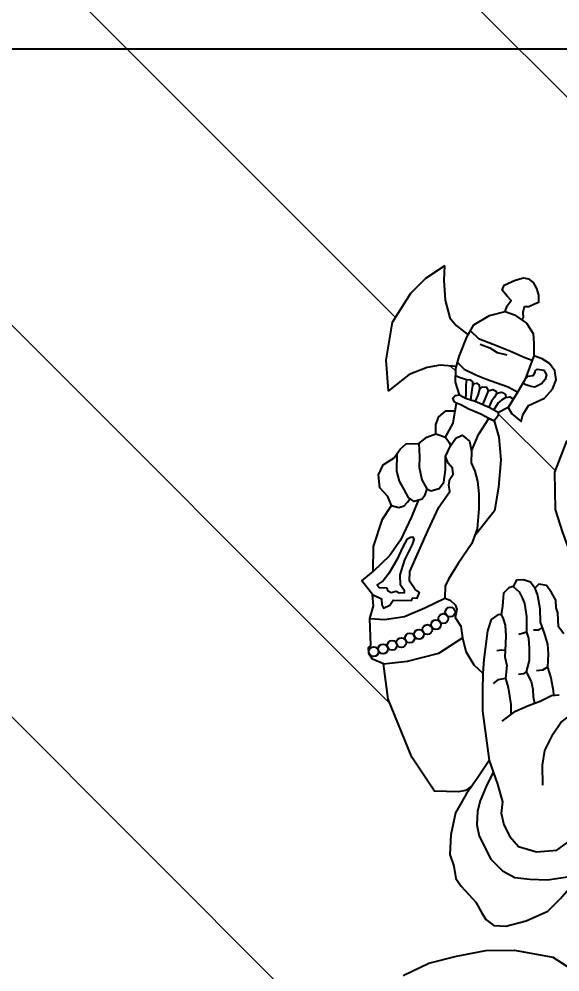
# Model space of a CAD drawing. Header units: millimetres. Extents: x 56222 to 3066687, y -650199 to -121287.
# Drawn here: x 141175.55 to 141181.08, y -185273.92 to -185264.19 of the extents above; entities that cross this region are included whole.
import ezdxf
from ezdxf import colors
from ezdxf.entities.mleader import LeaderData, LeaderLine
from ezdxf.math import Vec2, Vec3

# ---------------------------------------------------------------- set-up
doc = ezdxf.new("R2010")
doc.units = ezdxf.units.MM
doc.header["$MEASUREMENT"] = 0
doc.layers.add('FURNITURE', color=32, linetype='Continuous', lineweight=9)
doc.layers.add('Text', color=7, linetype='Continuous', lineweight=15)
doc.styles.add('style4', font='ARIALN.TTF')

# ---------------------------------------------------------------- blocks, each defined once
blk = doc.blocks.new('Ganeshji')
for points in [[(-51.31, 170.52), (-53.77, 170.71), (-55.75, 170.37), (-58.45, 169.29), (-61.58, 166.85), (-61.95, 171.48), (-60.96, 177.21), (-58.19, 181.6), (-55.94, 183.87), (-53.11, 185.72), (-53.23, 183.55), (-53.03, 180.54), (-52.32, 177.87), (-51.33, 176.74), (-49.54, 175.32)], [(-43.93, 178.82), (-43.66, 179.7), (-43.04, 180.49), (-43.61, 181.12), (-44.4, 182.05), (-44.11, 182.82), (-42.41, 183.55), (-41.19, 183.9), (-40.41, 183.75), (-39.71, 183.2), (-39.2, 182.3), (-38.88, 181.31), (-38.9, 180.22), (-39.48, 179.92), (-40.34, 179.53), (-41.09, 179.54), (-41.27, 178.7), (-41.2, 177.95), (-41.44, 177.59)], [(-50.85, 166.26), (-51.47, 168.14), (-51.4, 170.2), (-50.88, 172.03), (-49.74, 174.98), (-48.65, 176.8), (-46.29, 178.22), (-43.93, 178.82), (-42.55, 178.34), (-40.69, 177.09), (-39.72, 175.51), (-39.6, 174.01), (-39.6, 172.15), (-40.93, 168.62), (-42.15, 166.42), (-43.47, 164.34), (-44.95, 163.55)], [(-49.19, 175.89), (-47.96, 174.77), (-45.75, 173.92), (-43.22, 172.9), (-40.97, 171.89), (-39.85, 171.48)], [(-47.74, 173.9), (-46.24, 173.33), (-45.14, 172.64), (-43.71, 172.28)], [(-43.47, 164.34), (-42.95, 163.35), (-41.5, 162.23), (-41.27, 163.2), (-40.43, 164.64), (-37.98, 165.74), (-36.79, 167.09), (-36.21, 168.53), (-36.43, 169.86), (-37.25, 171), (-38.35, 171.69), (-39.6, 172.15)], [(-51.14, 171.11), (-50.15, 170.14), (-48.27, 169.2), (-46.77, 168.61), (-45.35, 168.09), (-43.5, 167.46), (-42.03, 166.64)], [(-40.93, 168.62), (-40.44, 169.06), (-39.72, 169.17), (-39.44, 169.57), (-39.34, 169.91), (-39.04, 170.14), (-38.08, 169.96), (-37.67, 169.24), (-37.9, 168.58), (-38.47, 167.88), (-39.43, 167.42), (-39.99, 167.49), (-40.79, 167.73), (-41.27, 168)], [(-51.43, 169.17), (-50.75, 168.87), (-50.39, 168.77), (-49.77, 168.55), (-49.86, 167.73), (-49.88, 166.4), (-49.92, 165.74)], [(-49.77, 168.55), (-49.23, 168.5), (-48.88, 168.2), (-48.88, 167.67), (-48.99, 167), (-49.19, 165.51)], [(-48.88, 167.67), (-48.61, 167.93), (-48.24, 167.99), (-47.87, 167.7), (-47.83, 167.09), (-48.07, 166.19), (-48.46, 165.29)], [(-47.83, 167.09), (-47.38, 167.44), (-46.78, 167.42), (-46.49, 166.87), (-46.81, 166.07), (-47.04, 165.49), (-47.35, 164.8)], [(-52.95, 159.86), (-51.79, 161.95), (-51.52, 163.82), (-51.27, 164.97), (-51.64, 165.24), (-51.86, 165.72), (-51.5, 166.14), (-50.85, 166.26), (-49.92, 165.74), (-48.45, 165.28), (-46.24, 164.32), (-44.95, 163.55), (-45.04, 163.04), (-45.62, 162.3), (-46.42, 162.68), (-47.63, 163.3), (-49.42, 164.06), (-50.65, 164.72), (-51.27, 164.97)], [(-46.49, 166.87), (-45.8, 167.03), (-45.3, 166.8), (-45.23, 166.45), (-45.56, 165.89), (-45.99, 165.28), (-46.39, 164.38)], [(-45.23, 166.45), (-44.61, 166.63), (-44.35, 166.59), (-43.88, 166.28), (-43.85, 165.86), (-44.51, 165.45), (-45, 165.04), (-45.64, 163.96)], [(-43.85, 165.86), (-43.22, 165.93), (-42.68, 165.59)], [(-54.43, 160.36), (-54.4, 161.71), (-54.04, 162.86), (-52.89, 163.84), (-51.52, 163.82)], [(-33.25, 134.76), (-33.3, 138.78), (-34.03, 142.16), (-35.2, 145.45), (-36.35, 148.93), (-36.42, 154.55), (-34.63, 159.22), (-32.31, 161.6), (-30.55, 162.6), (-29.12, 162.94), (-26.56, 163.13), (-24.1, 162.57), (-21.82, 162.5)], [(-49.03, 157.75), (-47.95, 160.24), (-46.42, 162.68), (-45.62, 162.3), (-44.9, 159.85), (-44.6, 156.4), (-44.93, 152.28), (-45.55, 148.72), (-48.58, 144.86)], [(-64.38, 132.45), (-63.86, 134.36), (-64.01, 136.08), (-65.63, 138.14), (-63.88, 139.54), (-63.85, 143.32), (-62.47, 147.47), (-61.1, 149.49), (-61.7, 150.9), (-62.88, 152.2), (-63.1, 154.14), (-62.39, 155.65), (-60.7, 156.74), (-59.8, 158.04), (-58.9, 158.84), (-56.98, 158.91), (-55.79, 159.86), (-54.43, 160.36), (-52.95, 159.86), (-52.38, 159.04), (-52.19, 158.53), (-51.39, 159.69), (-50.45, 160.13), (-49.34, 159.22), (-49.03, 157.75), (-49.06, 155.97), (-48.5, 154.71), (-48.1, 153.18), (-47.91, 151.26), (-47.93, 149.01), (-48.19, 145.97), (-48.98, 143.75), (-51.05, 140.75), (-52.51, 138.37), (-52.99, 137.33), (-53.06, 135.52)], [(-56.98, 158.91), (-56.9, 156.89), (-56.93, 155.29), (-56.53, 153.38), (-55.8, 152.05), (-55.15, 151.73), (-53.92, 152.08), (-53.22, 153.02), (-52.98, 154.91), (-52.96, 156.91), (-52.19, 158.53)], [(-55.8, 152.05), (-56.12, 151), (-56.48, 150.47), (-57.67, 150.11), (-58.53, 150.73), (-59.22, 151.91), (-59.93, 153.21), (-60.29, 154.7), (-60.25, 157.39)], [(-64.01, 136.08), (-62.61, 135.43), (-62.57, 134.5), (-62.31, 133.98), (-61.35, 134.45), (-60.85, 135.19), (-58.1, 135.14), (-57.9, 135.55), (-57.26, 135.52), (-56.91, 136.35), (-57.53, 136.82), (-58.38, 138.1), (-58.37, 139.56), (-55.62, 145.69), (-53.99, 149.25), (-52.3, 151.62), (-52.44, 152.62), (-52.28, 153.47), (-51.81, 154.27), (-51.91, 155.15), (-52.55, 155.92), (-52.96, 156.91)], [(-57.07, 150.29), (-58.12, 147.81), (-59.77, 144.3), (-61.44, 141.89), (-63.88, 139.54)], [(-61.1, 149.49), (-60.03, 149.21), (-59.21, 149.45), (-58.69, 150.03), (-58.3, 150.57)], [(-58.23, 144.7), (-58.78, 144.4), (-59.42, 143.28), (-60.31, 141.32), (-61.5, 139.26), (-62.38, 138.14), (-63.27, 137.54), (-62.99, 137.1), (-61.83, 137.08), (-61.74, 136.66), (-61.17, 136.36), (-60.43, 136.56), (-59.98, 136.29), (-59.17, 136.37), (-59.17, 136.63), (-59.78, 137.49), (-59.81, 139.06), (-59.09, 141.29), (-57.97, 143.61), (-57.71, 144.4), (-57.87, 144.74), (-58.23, 144.7)], [(-45.07, 132.99), (-46.06, 132.29), (-46.62, 130.58), (-47.18, 126.24), (-47.33, 124.19), (-47.38, 121.52), (-47.34, 118.41), (-46.37, 110.95), (-45.1, 107.39), (-44.36, 104.73), (-44.52, 103.02), (-44.14, 101.25), (-43.25, 99.5), (-41.9, 97.95), (-39.21, 97.15), (-36.15, 97.44), (-34.09, 98.9)], [(-35.08, 130.11), (-35.88, 131.17), (-35.96, 133.3), (-36.24, 134.06), (-36.29, 135.21), (-36.91, 136.38), (-37.7, 137.43), (-38.87, 137.6), (-39.45, 137.03), (-40.09, 137.94), (-41.16, 138.28), (-42.21, 138.22), (-42.75, 137.26), (-43.37, 137.09), (-44.18, 136.26), (-44.36, 134.31), (-44.55, 133.02), (-45.07, 132.99)], [(-42.75, 137.26), (-41.81, 136.49), (-41.32, 135.46), (-40.99, 134.68), (-40.69, 132.75), (-40.69, 130.39), (-40.43, 129.45), (-40.29, 127.96), (-40.31, 126.11), (-40.76, 124.36), (-40.02, 122.89), (-39.77, 121.75), (-39.71, 120.61), (-39.52, 119.62)], [(-39.45, 137.03), (-39.07, 135.89), (-38.71, 133.93), (-38.65, 131.86), (-38.05, 130.24), (-37.55, 128.49), (-37.43, 127.12), (-37.56, 125.08), (-37.03, 123.49), (-36.69, 121.53), (-36.64, 120.83)], [(-62.33, 125.56), (-64, 126.3), (-64.54, 127.15), (-64.62, 128.03), (-64.27, 128.38), (-64.38, 132.45), (-62.16, 132.29), (-59.15, 132.75), (-56.1, 134.07), (-53.06, 135.52), (-52.25, 135.23), (-51.48, 134.51), (-51.24, 133.85), (-51.5, 132.57), (-50.64, 131.29), (-50.4, 129.53)], [(-44.55, 133.02), (-44.25, 132.39), (-43.93, 131.44), (-43.84, 129.76), (-43.96, 127.6), (-43.99, 126.63), (-43.67, 125.35), (-43.88, 123.36), (-43.46, 122), (-43.1, 119.43), (-43.08, 117.86)], [(-40.69, 130.39), (-41.3, 130.15), (-41.91, 130.04)], [(-38.35, 131.05), (-38.93, 130.67), (-39.66, 130.68)], [(-48.94, 107.14), (-49.92, 106.42), (-50.99, 106.22), (-54.64, 106.36), (-58.06, 111.46), (-61.61, 120.26), (-62.33, 125.56), (-58.71, 125.97), (-53.99, 127.18), (-50.4, 129.53), (-49.88, 127.45), (-48.66, 125.45), (-47.33, 124.19)], [(-43.96, 127.6), (-44.51, 127.64), (-45.22, 127.55)], [(-40.76, 124.36), (-41.17, 124.06), (-41.91, 123.99)], [(-37.56, 125.08), (-38.29, 124.64), (-39.19, 124.54)], [(-43.88, 123.36), (-45.03, 123.17), (-45.76, 122.62)], [(-38.26, 107.23), (-38.31, 110.26), (-37.92, 112.49), (-36.67, 114.98), (-35.5, 116.74), (-34.17, 117.75), (-33.46, 118.02), (-33.55, 119.42), (-33.16, 120.59), (-32.99, 121.08), (-33.44, 121.87), (-33.8, 122.3)], [(-44.41, 116.91), (-42.39, 118.43), (-40.41, 119.3), (-38.63, 119.95), (-36.94, 120.81), (-35.75, 120.89)], [(-46.37, 110.95), (-48.07, 108.38), (-49.81, 105.89), (-51.46, 103.05), (-52.16, 99.72), (-52.31, 96.78), (-51.7, 95.01), (-51.41, 93.16), (-50.61, 91.98), (-49.47, 90.75), (-48.37, 89.58), (-47.55, 88.11), (-46.87, 86.93), (-45.64, 86.05), (-43.84, 85.94), (-40.74, 86.76), (-37.49, 88.21), (-35.56, 90.09), (-34.3, 91.59), (-32.63, 92.83), (-31.97, 95.73)], [(-45.73, 109.17), (-46.71, 107.3), (-47.72, 104.88), (-48.13, 103.33), (-48.24, 101.25), (-47.89, 99.52), (-46.09, 96.06), (-44.33, 94.3), (-42.48, 93.31), (-40.21, 93.03), (-37.53, 92.93), (-34.53, 93.38), (-32.43, 94.99), (-31.5, 96.48), (-30.85, 98.21), (-30.87, 100.15), (-31.11, 101.41), (-32.16, 102.82), (-32.61, 103.9)], [(-59.38, 78.49), (-55.47, 80.33), (-51.28, 81.39), (-46.87, 82.25), (-42.55, 82.29), (-36.73, 81.27), (-33.92, 79.44), (-31.47, 77.76)]]:
    blk.add_lwpolyline(points)
for centre in [(-52.25, 133.42), (-53.29, 132.43), (-55.7, 130.77), (-54.4, 131.49), (-58.35, 129.48), (-56.95, 130.04), (-62.4, 127.84), (-61.02, 128.38), (-59.62, 128.8), (-63.83, 127.41)]:
    blk.add_circle(centre, 0.736)

msp = doc.modelspace()

# ---------------------------------------------------------------- linework, layer by layer
at = {"layer": 'FURNITURE', "lineweight": 5}
for p, q in [((141182.0965, -185265.9307, 0.1293), (141171.4148, -185255.2491, 0.1293)), ((141179.4002, -185267.2344, 0.1293), (141171.4163, -185259.2506, 0.1293)), ((141177.6457, -185265.4799, 0.1293), (141171.4163, -185259.2506, 0.1293)), ((141179.346, -185271.1802, 0.1293), (141171.4197, -185263.254, 0.1293)), ((141180.015, -185267.7826, 0.1293), (141179.9626, -185267.7302, 0.1293)), ((141181.0328, -185268.8003, 0.1293), (141180.4495, -185268.217, 0.1293)), ((141179.2535, -185271.0877, 0.1293), (141177.6198, -185269.454, 0.1293)), ((141179.0916, -185274.9259, 0.1293), (141173.6719, -185269.5061, 0.1293))]:
    msp.add_line(p, q, dxfattribs=at)

# ---------------------------------------------------------------- block references
at = {"color": 18, "true_color": 0x000000, "xscale": 0.06756536921093448, "yscale": 0.06756536921093448, "zscale": 0.06756536921093448}
msp.add_blockref('Ganeshji', (141183.4886, -185279.2561, 0.1293), dxfattribs=at)

# ---------------------------------------------------------------- leaders
at = {"layer": 'Text', "color": 1, "lineweight": 0, "ltscale": 20}
ml = msp.add_multileader_mtext('Standard', dxfattribs=at)
ml.set_content('Texture/\\PStone', color=1, style='style4')
ml.set_leader_properties()
ml.build(insert=Vec2(0, 0))
ml.multileader.update_dxf_attribs({"dogleg_length": 2.0246, "arrow_head_size": 2})
ctx = ml.context
ctx.base_point, ctx.char_height, ctx.arrow_head_size, ctx.landing_gap_size, ctx.plane_origin = Vec3(141216.0124, -185264.4912, 0.1293), 3, 2, 0.4, Vec3(141148.9769, -185264.4912, 0.1293)
notes = []
notes.append((ctx, [(0, (1, 1, 0), (141213.9878, -185264.4912, 0.1293), (1, 0), 2.0246, [(0, [(141148.9769, -185264.4912, 0.1293)], 0, [])])]))
ctx.mtext.insert, ctx.mtext.width = Vec3(141216.4124, -185262.9656, 0.1293), 11.41678
for ctx, leaders in notes:
    for number, flags, end, landing, length, lines in leaders:
        leader = LeaderData()
        leader.index, (leader.has_last_leader_line, leader.has_dogleg_vector, leader.attachment_direction) = number, flags
        leader.last_leader_point, leader.dogleg_vector, leader.dogleg_length = Vec3(end), Vec3(landing), length
        for number, points, colour, breaks in lines:
            line = LeaderLine()
            line.index, line.vertices, line.color, line.breaks = number, Vec3.list(points), colors.encode_raw_color(colour), breaks
            leader.lines.append(line)
        ctx.leaders.append(leader)

doc.saveas('drawing.dxf')
